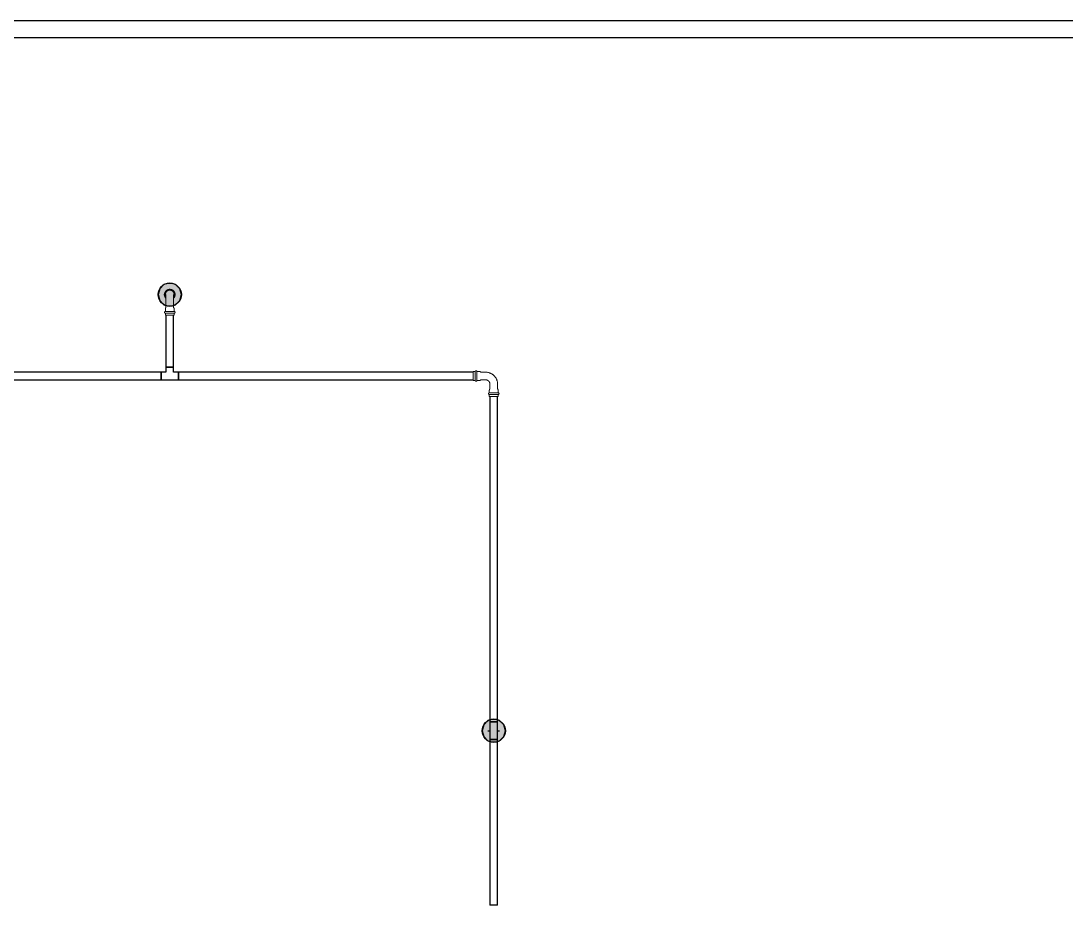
# Model space of a CAD drawing. Header units: inches. Extents: x -3327 to -1, y 8 to 1328.
# Drawn here: x -2279.2 to -2099.4, y 121.4 to 273.4 of the extents above; entities that cross this region are included whole.
import ezdxf

# ---------------------------------------------------------------- set-up
doc = ezdxf.new("R2010")
doc.units = ezdxf.units.IN
doc.header["$MEASUREMENT"] = 0
doc.layers.add('P-PIPE', color=3, linetype='Continuous', lineweight=9)
doc.layers.add('X - REF - FP', color=7, linetype='Continuous', true_color=0xb90000)

# ---------------------------------------------------------------- blocks, each defined once
blk = doc.blocks.new('Victaulic-VicPress316-Elbow 90-45deg Style P568_P571 - Standard-V2-SECOND LEVEL')
at = {"layer": 'P-PIPE'}
for p, q in [((-3203.7, 731.1), (-3203.7, 730.2)), ((-3202.39, 730.21), (-3202.39, 731.1)), ((-3203.81, 730.05), (-3203.81, 729.6)), ((-3203.05, 729.6), (-3203.81, 729.6)), ((-3203.81, 729.31), (-3203.81, 728.97)), ((-3203.05, 729.31), (-3203.81, 729.31)), ((-3203.81, 728.97), (-3203.05, 728.97)), ((-3202.28, 729.6), (-3203.05, 729.6)), ((-3202.28, 729.31), (-3203.05, 729.31)), ((-3203.05, 728.97), (-3202.28, 728.97)), ((-3202.28, 729.6), (-3202.28, 730.05)), ((-3202.28, 728.97), (-3202.28, 729.31))]:
    blk.add_line(p, q, dxfattribs=at)
at = {"layer": 'P-PIPE', "flags": 128}
for points in [[(-3203.05, 733.4), (-3203.08, 733.4), (-3203.12, 733.4), (-3203.16, 733.4), (-3203.19, 733.39), (-3203.23, 733.38), (-3203.26, 733.38), (-3203.3, 733.37), (-3203.33, 733.36), (-3203.37, 733.34), (-3203.4, 733.33), (-3203.43, 733.32), (-3203.47, 733.3), (-3203.5, 733.28), (-3203.53, 733.26), (-3203.56, 733.24), (-3203.59, 733.22), (-3203.62, 733.2), (-3203.65, 733.18), (-3203.67, 733.15), (-3203.7, 733.13), (-3203.73, 733.1), (-3203.75, 733.07), (-3203.77, 733.04), (-3203.79, 733.01), (-3203.81, 732.98), (-3203.83, 732.95), (-3203.85, 732.92), (-3203.87, 732.89), (-3203.88, 732.85), (-3203.9, 732.82), (-3203.91, 732.79), (-3203.92, 732.75), (-3203.93, 732.72), (-3203.94, 732.68), (-3203.94, 732.65), (-3203.95, 732.61), (-3203.95, 732.57), (-3203.96, 732.54), (-3203.96, 732.5), (-3203.96, 732.46), (-3203.96, 732.43), (-3203.95, 732.39), (-3203.95, 732.35), (-3203.94, 732.32), (-3203.93, 732.28), (-3203.93, 732.25), (-3203.91, 732.21), (-3203.9, 732.18), (-3203.89, 732.14), (-3203.88, 732.11), (-3203.86, 732.08), (-3203.84, 732.05), (-3203.82, 732.01), (-3203.8, 731.98), (-3203.78, 731.95), (-3203.76, 731.92), (-3203.74, 731.9), (-3203.71, 731.87)], [(-3203.05, 733.26), (-3203.08, 733.26), (-3203.11, 733.25), (-3203.14, 733.25), (-3203.17, 733.25), (-3203.2, 733.24), (-3203.23, 733.23), (-3203.26, 733.23), (-3203.29, 733.22), (-3203.32, 733.21), (-3203.34, 733.2), (-3203.37, 733.18), (-3203.4, 733.17), (-3203.43, 733.16), (-3203.45, 733.14), (-3203.48, 733.12), (-3203.5, 733.1), (-3203.53, 733.09), (-3203.55, 733.07), (-3203.57, 733.05), (-3203.6, 733.02), (-3203.62, 733), (-3203.64, 732.98), (-3203.66, 732.95), (-3203.67, 732.93), (-3203.69, 732.9), (-3203.71, 732.88), (-3203.72, 732.85), (-3203.74, 732.82), (-3203.75, 732.8), (-3203.76, 732.77), (-3203.77, 732.74), (-3203.78, 732.71), (-3203.79, 732.68), (-3203.8, 732.65), (-3203.8, 732.62), (-3203.81, 732.59), (-3203.81, 732.56), (-3203.81, 732.53), (-3203.81, 732.5), (-3203.81, 732.47), (-3203.81, 732.44), (-3203.81, 732.41), (-3203.8, 732.38), (-3203.8, 732.35), (-3203.79, 732.32), (-3203.78, 732.29), (-3203.78, 732.26), (-3203.77, 732.23), (-3203.76, 732.2), (-3203.74, 732.17), (-3203.73, 732.14), (-3203.72, 732.12), (-3203.7, 732.1)], [(-3203.7, 732.49), (-3203.7, 732.49), (-3203.7, 732.49), (-3203.7, 732.48), (-3203.7, 732.47), (-3203.7, 732.46), (-3203.7, 732.45), (-3203.7, 732.44), (-3203.7, 732.42), (-3203.7, 732.4), (-3203.7, 732.38), (-3203.7, 732.36), (-3203.7, 732.33), (-3203.7, 732.31), (-3203.7, 732.28), (-3203.7, 732.25), (-3203.7, 732.21), (-3203.7, 732.18), (-3203.7, 732.14), (-3203.7, 732.11), (-3203.7, 732.07), (-3203.7, 732.03), (-3203.7, 731.98), (-3203.7, 731.94), (-3203.7, 731.9), (-3203.7, 731.85), (-3203.7, 731.8), (-3203.7, 731.75), (-3203.7, 731.7), (-3203.7, 731.65), (-3203.7, 731.6), (-3203.7, 731.55), (-3203.7, 731.5), (-3203.7, 731.44), (-3203.7, 731.39), (-3203.7, 731.33), (-3203.7, 731.28), (-3203.7, 731.22), (-3203.7, 731.17), (-3203.7, 731.11), (-3203.7, 731.1)], [(-3202.39, 731.86), (-3202.37, 731.88), (-3202.34, 731.91), (-3202.32, 731.94), (-3202.3, 731.97), (-3202.28, 732), (-3202.26, 732.03), (-3202.24, 732.06), (-3202.23, 732.09), (-3202.21, 732.13), (-3202.2, 732.16), (-3202.18, 732.19), (-3202.17, 732.23), (-3202.16, 732.26), (-3202.15, 732.3), (-3202.15, 732.33), (-3202.14, 732.37), (-3202.14, 732.41), (-3202.14, 732.44), (-3202.13, 732.48), (-3202.13, 732.52), (-3202.14, 732.55), (-3202.14, 732.59), (-3202.14, 732.63), (-3202.15, 732.66), (-3202.16, 732.7), (-3202.17, 732.73), (-3202.18, 732.77), (-3202.19, 732.8), (-3202.2, 732.84), (-3202.22, 732.87), (-3202.23, 732.9), (-3202.25, 732.93), (-3202.27, 732.97), (-3202.29, 733), (-3202.31, 733.03), (-3202.33, 733.06), (-3202.35, 733.08), (-3202.38, 733.11), (-3202.4, 733.14), (-3202.43, 733.16), (-3202.46, 733.19), (-3202.49, 733.21), (-3202.51, 733.23), (-3202.55, 733.25), (-3202.58, 733.27), (-3202.61, 733.29), (-3202.64, 733.31), (-3202.67, 733.32), (-3202.71, 733.34), (-3202.74, 733.35), (-3202.78, 733.36), (-3202.81, 733.37), (-3202.85, 733.38), (-3202.88, 733.39), (-3202.92, 733.39), (-3202.95, 733.4), (-3202.99, 733.4), (-3203.03, 733.4), (-3203.05, 733.4)], [(-3202.39, 732.1), (-3202.37, 732.13), (-3202.36, 732.16), (-3202.34, 732.18), (-3202.33, 732.21), (-3202.32, 732.24), (-3202.31, 732.27), (-3202.3, 732.3), (-3202.3, 732.33), (-3202.29, 732.36), (-3202.29, 732.39), (-3202.28, 732.42), (-3202.28, 732.45), (-3202.28, 732.48), (-3202.28, 732.51), (-3202.28, 732.54), (-3202.28, 732.57), (-3202.29, 732.6), (-3202.29, 732.63), (-3202.3, 732.66), (-3202.31, 732.69), (-3202.32, 732.72), (-3202.33, 732.75), (-3202.34, 732.78), (-3202.35, 732.81), (-3202.36, 732.84), (-3202.38, 732.86), (-3202.39, 732.89), (-3202.41, 732.92), (-3202.43, 732.94), (-3202.44, 732.97), (-3202.46, 732.99), (-3202.48, 733.01), (-3202.51, 733.03), (-3202.53, 733.06), (-3202.55, 733.08), (-3202.58, 733.09), (-3202.6, 733.11), (-3202.62, 733.13), (-3202.65, 733.15), (-3202.68, 733.16), (-3202.7, 733.18), (-3202.73, 733.19), (-3202.76, 733.2), (-3202.79, 733.21), (-3202.82, 733.22), (-3202.85, 733.23), (-3202.88, 733.24), (-3202.91, 733.24), (-3202.94, 733.25), (-3202.97, 733.25), (-3203, 733.26), (-3203.03, 733.26), (-3203.05, 733.26)], [(-3202.39, 731.1), (-3202.39, 731.15), (-3202.39, 731.21), (-3202.39, 731.26), (-3202.39, 731.32), (-3202.39, 731.37), (-3202.39, 731.43), (-3202.39, 731.48), (-3202.39, 731.54), (-3202.39, 731.59), (-3202.39, 731.64), (-3202.39, 731.69), (-3202.39, 731.74), (-3202.39, 731.79), (-3202.39, 731.84), (-3202.39, 731.88), (-3202.39, 731.93), (-3202.39, 731.97), (-3202.39, 732.02), (-3202.39, 732.06), (-3202.39, 732.1), (-3202.39, 732.13), (-3202.39, 732.17), (-3202.39, 732.21), (-3202.39, 732.24), (-3202.39, 732.27), (-3202.39, 732.3), (-3202.39, 732.33), (-3202.39, 732.35), (-3202.39, 732.37), (-3202.39, 732.4), (-3202.39, 732.41), (-3202.39, 732.43), (-3202.39, 732.45), (-3202.39, 732.46), (-3202.39, 732.47), (-3202.39, 732.48), (-3202.39, 732.48), (-3202.39, 732.49), (-3202.39, 732.49), (-3202.39, 732.49)], [(-3203.81, 730.05), (-3203.81, 730.06), (-3203.81, 730.07), (-3203.81, 730.08), (-3203.81, 730.09), (-3203.81, 730.11), (-3203.8, 730.12), (-3203.8, 730.13), (-3203.8, 730.14), (-3203.8, 730.15), (-3203.79, 730.16), (-3203.79, 730.17), (-3203.78, 730.18), (-3203.78, 730.19), (-3203.77, 730.2), (-3203.76, 730.2), (-3203.76, 730.21), (-3203.75, 730.22), (-3203.74, 730.23), (-3203.74, 730.24), (-3203.73, 730.25), (-3203.72, 730.25), (-3203.71, 730.26), (-3203.71, 730.27), (-3203.7, 730.27)], [(-3202.39, 730.27), (-3202.38, 730.26), (-3202.37, 730.26), (-3202.36, 730.25), (-3202.36, 730.24), (-3202.35, 730.23), (-3202.34, 730.22), (-3202.33, 730.22), (-3202.33, 730.21), (-3202.32, 730.2), (-3202.32, 730.19), (-3202.31, 730.18), (-3202.31, 730.17), (-3202.3, 730.16), (-3202.3, 730.15), (-3202.29, 730.14), (-3202.29, 730.13), (-3202.29, 730.12), (-3202.29, 730.11), (-3202.28, 730.1), (-3202.28, 730.09), (-3202.28, 730.07), (-3202.28, 730.06), (-3202.28, 730.05), (-3202.28, 730.05)], [(-3203.81, 729.31), (-3203.82, 729.31), (-3203.82, 729.31), (-3203.83, 729.31), (-3203.84, 729.31), (-3203.84, 729.31), (-3203.85, 729.31), (-3203.85, 729.31), (-3203.86, 729.32), (-3203.86, 729.32), (-3203.87, 729.32), (-3203.87, 729.32), (-3203.88, 729.32), (-3203.88, 729.33), (-3203.89, 729.33), (-3203.89, 729.33), (-3203.9, 729.34), (-3203.9, 729.34), (-3203.91, 729.34), (-3203.91, 729.35), (-3203.92, 729.35), (-3203.92, 729.36), (-3203.92, 729.36), (-3203.93, 729.37), (-3203.93, 729.37), (-3203.93, 729.38), (-3203.94, 729.38), (-3203.94, 729.39), (-3203.94, 729.39), (-3203.95, 729.4), (-3203.95, 729.4), (-3203.95, 729.41), (-3203.95, 729.41), (-3203.95, 729.42), (-3203.95, 729.42), (-3203.96, 729.43), (-3203.96, 729.44), (-3203.96, 729.44), (-3203.96, 729.45), (-3203.96, 729.45), (-3203.96, 729.46), (-3203.96, 729.46), (-3203.96, 729.47), (-3203.96, 729.48), (-3203.96, 729.48), (-3203.95, 729.49), (-3203.95, 729.49), (-3203.95, 729.5), (-3203.95, 729.5), (-3203.95, 729.51), (-3203.94, 729.51), (-3203.94, 729.52), (-3203.94, 729.52), (-3203.94, 729.53), (-3203.93, 729.53), (-3203.93, 729.54), (-3203.93, 729.54), (-3203.92, 729.55), (-3203.92, 729.55), (-3203.92, 729.56), (-3203.91, 729.56), (-3203.91, 729.57), (-3203.9, 729.57), (-3203.9, 729.57), (-3203.89, 729.58), (-3203.89, 729.58), (-3203.88, 729.58), (-3203.88, 729.58), (-3203.87, 729.59), (-3203.87, 729.59), (-3203.86, 729.59), (-3203.86, 729.59), (-3203.85, 729.59), (-3203.84, 729.6), (-3203.84, 729.6), (-3203.83, 729.6), (-3203.83, 729.6), (-3203.82, 729.6), (-3203.82, 729.6), (-3203.81, 729.6)], [(-3203.05, 729.6), (-3203.08, 729.6), (-3203.11, 729.6), (-3203.14, 729.6), (-3203.17, 729.6), (-3203.2, 729.6), (-3203.23, 729.6), (-3203.26, 729.6), (-3203.29, 729.6), (-3203.32, 729.6), (-3203.34, 729.6), (-3203.37, 729.6), (-3203.4, 729.6), (-3203.43, 729.6), (-3203.45, 729.6), (-3203.48, 729.6), (-3203.5, 729.6), (-3203.53, 729.6), (-3203.55, 729.6), (-3203.57, 729.6), (-3203.6, 729.6), (-3203.62, 729.6), (-3203.64, 729.6), (-3203.66, 729.6), (-3203.67, 729.6), (-3203.69, 729.6), (-3203.71, 729.6), (-3203.72, 729.6), (-3203.74, 729.6), (-3203.75, 729.6), (-3203.76, 729.6), (-3203.77, 729.6), (-3203.78, 729.6), (-3203.79, 729.6), (-3203.8, 729.6), (-3203.8, 729.6), (-3203.81, 729.6), (-3203.81, 729.6), (-3203.81, 729.6), (-3203.81, 729.6), (-3203.81, 729.6)], [(-3203.81, 729.6), (-3203.81, 729.6), (-3203.81, 729.6), (-3203.81, 729.6), (-3203.8, 729.6), (-3203.8, 729.6), (-3203.79, 729.6), (-3203.78, 729.6), (-3203.77, 729.6)], [(-3203.77, 729.31), (-3203.78, 729.31), (-3203.79, 729.31), (-3203.8, 729.31), (-3203.8, 729.31), (-3203.81, 729.31), (-3203.81, 729.31), (-3203.81, 729.31), (-3203.81, 729.31), (-3203.81, 729.31)], [(-3203.81, 729.31), (-3203.81, 729.31), (-3203.81, 729.31), (-3203.81, 729.31), (-3203.8, 729.31), (-3203.8, 729.31), (-3203.79, 729.31), (-3203.78, 729.31), (-3203.77, 729.31), (-3203.76, 729.31), (-3203.75, 729.31), (-3203.74, 729.31), (-3203.73, 729.31), (-3203.71, 729.31), (-3203.7, 729.31), (-3203.68, 729.31), (-3203.66, 729.31), (-3203.64, 729.31), (-3203.62, 729.31), (-3203.6, 729.31), (-3203.58, 729.31), (-3203.56, 729.31), (-3203.53, 729.31), (-3203.51, 729.31), (-3203.49, 729.31), (-3203.46, 729.31), (-3203.43, 729.31), (-3203.41, 729.31), (-3203.38, 729.31), (-3203.35, 729.31), (-3203.32, 729.31), (-3203.29, 729.31), (-3203.27, 729.31), (-3203.24, 729.31), (-3203.21, 729.31), (-3203.18, 729.31), (-3203.15, 729.31), (-3203.12, 729.31), (-3203.08, 729.31), (-3203.05, 729.31), (-3203.05, 729.31)], [(-3202.28, 729.6), (-3202.28, 729.6), (-3202.28, 729.6), (-3202.29, 729.6), (-3202.29, 729.6), (-3202.29, 729.6), (-3202.3, 729.6), (-3202.31, 729.6), (-3202.32, 729.6), (-3202.33, 729.6), (-3202.34, 729.6), (-3202.35, 729.6), (-3202.37, 729.6), (-3202.38, 729.6), (-3202.4, 729.6), (-3202.41, 729.6), (-3202.43, 729.6), (-3202.45, 729.6), (-3202.47, 729.6), (-3202.49, 729.6), (-3202.51, 729.6), (-3202.53, 729.6), (-3202.56, 729.6), (-3202.58, 729.6), (-3202.61, 729.6), (-3202.63, 729.6), (-3202.66, 729.6), (-3202.68, 729.6), (-3202.71, 729.6), (-3202.74, 729.6), (-3202.77, 729.6), (-3202.8, 729.6), (-3202.83, 729.6), (-3202.86, 729.6), (-3202.89, 729.6), (-3202.92, 729.6), (-3202.95, 729.6), (-3202.98, 729.6), (-3203.01, 729.6), (-3203.04, 729.6), (-3203.05, 729.6)], [(-3203.05, 729.31), (-3203.02, 729.31), (-3202.98, 729.31), (-3202.95, 729.31), (-3202.92, 729.31), (-3202.89, 729.31), (-3202.86, 729.31), (-3202.83, 729.31), (-3202.8, 729.31), (-3202.78, 729.31), (-3202.75, 729.31), (-3202.72, 729.31), (-3202.69, 729.31), (-3202.67, 729.31), (-3202.64, 729.31), (-3202.61, 729.31), (-3202.59, 729.31), (-3202.56, 729.31), (-3202.54, 729.31), (-3202.52, 729.31), (-3202.5, 729.31), (-3202.48, 729.31), (-3202.46, 729.31), (-3202.44, 729.31), (-3202.42, 729.31), (-3202.4, 729.31), (-3202.39, 729.31), (-3202.37, 729.31), (-3202.36, 729.31), (-3202.34, 729.31), (-3202.33, 729.31), (-3202.32, 729.31), (-3202.31, 729.31), (-3202.3, 729.31), (-3202.3, 729.31), (-3202.29, 729.31), (-3202.29, 729.31), (-3202.28, 729.31), (-3202.28, 729.31), (-3202.28, 729.31), (-3202.28, 729.31)], [(-3202.32, 729.6), (-3202.31, 729.6), (-3202.3, 729.6), (-3202.3, 729.6), (-3202.29, 729.6), (-3202.29, 729.6), (-3202.28, 729.6), (-3202.28, 729.6), (-3202.28, 729.6), (-3202.28, 729.6)], [(-3202.28, 729.31), (-3202.28, 729.31), (-3202.28, 729.31), (-3202.29, 729.31), (-3202.29, 729.31), (-3202.29, 729.31), (-3202.3, 729.31), (-3202.31, 729.31), (-3202.32, 729.31)], [(-3202.28, 729.6), (-3202.27, 729.6), (-3202.27, 729.6), (-3202.26, 729.6), (-3202.26, 729.6), (-3202.25, 729.6), (-3202.24, 729.6), (-3202.24, 729.59), (-3202.23, 729.59), (-3202.23, 729.59), (-3202.22, 729.59), (-3202.22, 729.59), (-3202.21, 729.58), (-3202.21, 729.58), (-3202.2, 729.58), (-3202.2, 729.57), (-3202.19, 729.57), (-3202.19, 729.57), (-3202.18, 729.56), (-3202.18, 729.56), (-3202.18, 729.56), (-3202.17, 729.55), (-3202.17, 729.55), (-3202.16, 729.54), (-3202.16, 729.54), (-3202.16, 729.53), (-3202.15, 729.53), (-3202.15, 729.52), (-3202.15, 729.52), (-3202.15, 729.51), (-3202.14, 729.51), (-3202.14, 729.5), (-3202.14, 729.5), (-3202.14, 729.49), (-3202.14, 729.48), (-3202.14, 729.48), (-3202.14, 729.47), (-3202.13, 729.47), (-3202.13, 729.46), (-3202.13, 729.46), (-3202.13, 729.45), (-3202.13, 729.44), (-3202.13, 729.44), (-3202.14, 729.43), (-3202.14, 729.43), (-3202.14, 729.42), (-3202.14, 729.42), (-3202.14, 729.41), (-3202.14, 729.4), (-3202.14, 729.4), (-3202.15, 729.39), (-3202.15, 729.39), (-3202.15, 729.38), (-3202.16, 729.38), (-3202.16, 729.37), (-3202.16, 729.37), (-3202.17, 729.36), (-3202.17, 729.36), (-3202.17, 729.35), (-3202.18, 729.35), (-3202.18, 729.35), (-3202.19, 729.34), (-3202.19, 729.34), (-3202.19, 729.34), (-3202.2, 729.33), (-3202.2, 729.33), (-3202.21, 729.33), (-3202.21, 729.32), (-3202.22, 729.32), (-3202.23, 729.32), (-3202.23, 729.32), (-3202.24, 729.32), (-3202.24, 729.31), (-3202.25, 729.31), (-3202.25, 729.31), (-3202.26, 729.31), (-3202.26, 729.31), (-3202.27, 729.31), (-3202.28, 729.31), (-3202.28, 729.31)]]:
    blk.add_lwpolyline(points, dxfattribs=at)
blk = doc.blocks.new('Victaulic-VicPress316-Elbow 90-45deg Style P568_P571 - Standard-V1-SECOND LEVEL')
at = {"layer": 'P-PIPE'}
for p, q in [((-0.77, 3.52), (-0.77, 3.18)), ((0.77, 3.52), (-0.77, 3.52)), ((-0.77, 3.18), (0.77, 3.18)), ((-0.77, 2.89), (-0.77, 2.44)), ((-0.77, 2.89), (0.77, 2.89)), ((-0.66, 2.28), (-0.66, 1.39)), ((0.66, 1.39), (0.66, 2.28)), ((0.77, 3.18), (0.77, 3.52)), ((0.77, 2.44), (0.77, 2.89)), ((-3.18, 0.77), (-3.52, 0.77)), ((-3.52, 0.77), (-3.52, -0.77)), ((-3.18, -0.77), (-3.18, 0.77)), ((-2.44, 0.77), (-2.89, 0.77)), ((-2.89, -0.77), (-2.89, 0.77)), ((-1.39, 0.66), (-2.28, 0.66)), ((-3.52, -0.77), (-3.18, -0.77)), ((-2.89, -0.77), (-2.44, -0.77)), ((-2.28, -0.66), (-1.39, -0.66))]:
    blk.add_line(p, q, dxfattribs=at)
at = {"layer": 'P-PIPE', "flags": 128}
for points in [[(-0.77, 2.89), (-0.77, 2.89), (-0.78, 2.89), (-0.78, 2.89), (-0.79, 2.89), (-0.8, 2.89), (-0.8, 2.89), (-0.81, 2.9), (-0.81, 2.9), (-0.82, 2.9), (-0.82, 2.9), (-0.83, 2.9), (-0.83, 2.91), (-0.84, 2.91), (-0.84, 2.91), (-0.85, 2.92), (-0.85, 2.92), (-0.86, 2.92), (-0.86, 2.93), (-0.87, 2.93), (-0.87, 2.93), (-0.87, 2.94), (-0.88, 2.94), (-0.88, 2.95), (-0.89, 2.95), (-0.89, 2.96), (-0.89, 2.96), (-0.89, 2.97), (-0.9, 2.97), (-0.9, 2.98), (-0.9, 2.98), (-0.9, 2.99), (-0.91, 2.99), (-0.91, 3), (-0.91, 3.01), (-0.91, 3.01), (-0.91, 3.02), (-0.91, 3.02), (-0.91, 3.03), (-0.91, 3.03), (-0.91, 3.04), (-0.91, 3.05), (-0.91, 3.05), (-0.91, 3.06), (-0.91, 3.06), (-0.91, 3.07), (-0.91, 3.07), (-0.91, 3.08), (-0.9, 3.09), (-0.9, 3.09), (-0.9, 3.1), (-0.9, 3.1), (-0.89, 3.11), (-0.89, 3.11), (-0.89, 3.12), (-0.88, 3.12), (-0.88, 3.13), (-0.88, 3.13), (-0.87, 3.14), (-0.87, 3.14), (-0.86, 3.14), (-0.86, 3.15), (-0.86, 3.15), (-0.85, 3.15), (-0.85, 3.16), (-0.84, 3.16), (-0.84, 3.16), (-0.83, 3.17), (-0.83, 3.17), (-0.82, 3.17), (-0.82, 3.17), (-0.81, 3.17), (-0.8, 3.18), (-0.8, 3.18), (-0.79, 3.18), (-0.79, 3.18), (-0.78, 3.18), (-0.78, 3.18), (-0.77, 3.18), (-0.77, 3.18)], [(0.77, 3.18), (0.77, 3.18), (0.76, 3.18), (0.76, 3.18), (0.76, 3.18), (0.75, 3.18), (0.74, 3.18), (0.74, 3.18), (0.73, 3.18), (0.72, 3.18), (0.71, 3.18), (0.69, 3.18), (0.68, 3.18), (0.67, 3.18), (0.65, 3.18), (0.63, 3.18), (0.61, 3.18), (0.6, 3.18), (0.58, 3.18), (0.56, 3.18), (0.53, 3.18), (0.51, 3.18), (0.49, 3.18), (0.46, 3.18), (0.44, 3.18), (0.41, 3.18), (0.39, 3.18), (0.36, 3.18), (0.33, 3.18), (0.31, 3.18), (0.28, 3.18), (0.25, 3.18), (0.22, 3.18), (0.19, 3.18), (0.16, 3.18), (0.13, 3.18), (0.1, 3.18), (0.07, 3.18), (0.04, 3.18), (0.01, 3.18), (-0.02, 3.18), (-0.05, 3.18), (-0.08, 3.18), (-0.11, 3.18), (-0.14, 3.18), (-0.17, 3.18), (-0.2, 3.18), (-0.23, 3.18), (-0.26, 3.18), (-0.29, 3.18), (-0.32, 3.18), (-0.35, 3.18), (-0.37, 3.18), (-0.4, 3.18), (-0.43, 3.18), (-0.45, 3.18), (-0.48, 3.18), (-0.5, 3.18), (-0.52, 3.18), (-0.54, 3.18), (-0.57, 3.18), (-0.59, 3.18), (-0.6, 3.18), (-0.62, 3.18), (-0.64, 3.18), (-0.66, 3.18), (-0.67, 3.18), (-0.69, 3.18), (-0.7, 3.18), (-0.71, 3.18), (-0.72, 3.18), (-0.73, 3.18), (-0.74, 3.18), (-0.75, 3.18), (-0.75, 3.18), (-0.76, 3.18), (-0.76, 3.18), (-0.77, 3.18), (-0.77, 3.18), (-0.77, 3.18)], [(-0.77, 3.18), (-0.77, 3.18), (-0.76, 3.18), (-0.76, 3.18), (-0.76, 3.18), (-0.75, 3.18), (-0.74, 3.18), (-0.74, 3.18), (-0.73, 3.18)], [(-0.77, 2.89), (-0.77, 2.89), (-0.76, 2.89), (-0.76, 2.89), (-0.76, 2.89), (-0.75, 2.89), (-0.74, 2.89), (-0.74, 2.89), (-0.73, 2.89), (-0.72, 2.89), (-0.71, 2.89), (-0.69, 2.89), (-0.68, 2.89), (-0.67, 2.89), (-0.65, 2.89), (-0.63, 2.89), (-0.61, 2.89), (-0.6, 2.89), (-0.58, 2.89), (-0.56, 2.89), (-0.53, 2.89), (-0.51, 2.89), (-0.49, 2.89), (-0.46, 2.89), (-0.44, 2.89), (-0.41, 2.89), (-0.39, 2.89), (-0.36, 2.89), (-0.33, 2.89), (-0.31, 2.89), (-0.28, 2.89), (-0.25, 2.89), (-0.22, 2.89), (-0.19, 2.89), (-0.16, 2.89), (-0.13, 2.89), (-0.1, 2.89), (-0.07, 2.89), (-0.04, 2.89), (-0.01, 2.89), (0.02, 2.89), (0.05, 2.89), (0.08, 2.89), (0.11, 2.89), (0.14, 2.89), (0.17, 2.89), (0.2, 2.89), (0.23, 2.89), (0.26, 2.89), (0.29, 2.89), (0.32, 2.89), (0.35, 2.89), (0.37, 2.89), (0.4, 2.89), (0.43, 2.89), (0.45, 2.89), (0.48, 2.89), (0.5, 2.89), (0.52, 2.89), (0.54, 2.89), (0.57, 2.89), (0.59, 2.89), (0.6, 2.89), (0.62, 2.89), (0.64, 2.89), (0.66, 2.89), (0.67, 2.89), (0.69, 2.89), (0.7, 2.89), (0.71, 2.89), (0.72, 2.89), (0.73, 2.89), (0.74, 2.89), (0.75, 2.89), (0.75, 2.89), (0.76, 2.89), (0.76, 2.89), (0.77, 2.89), (0.77, 2.89), (0.77, 2.89)], [(-0.72, 2.89), (-0.73, 2.89), (-0.74, 2.89), (-0.75, 2.89), (-0.75, 2.89), (-0.76, 2.89), (-0.76, 2.89), (-0.77, 2.89), (-0.77, 2.89), (-0.77, 2.89)], [(-0.66, 2.22), (-0.67, 2.23), (-0.67, 2.23), (-0.68, 2.24), (-0.69, 2.25), (-0.7, 2.26), (-0.7, 2.27), (-0.71, 2.27), (-0.72, 2.28), (-0.72, 2.29), (-0.73, 2.3), (-0.73, 2.31), (-0.74, 2.32), (-0.74, 2.33), (-0.75, 2.34), (-0.75, 2.35), (-0.76, 2.36), (-0.76, 2.37), (-0.76, 2.38), (-0.76, 2.39), (-0.76, 2.4), (-0.77, 2.42), (-0.77, 2.43), (-0.77, 2.44), (-0.77, 2.44)], [(0.77, 2.44), (0.77, 2.43), (0.77, 2.42), (0.76, 2.41), (0.76, 2.4), (0.76, 2.38), (0.76, 2.37), (0.76, 2.36), (0.75, 2.35), (0.75, 2.34), (0.74, 2.33), (0.74, 2.32), (0.74, 2.31), (0.73, 2.3), (0.72, 2.29), (0.72, 2.29), (0.71, 2.28), (0.71, 2.27), (0.7, 2.26), (0.69, 2.25), (0.68, 2.24), (0.68, 2.24), (0.67, 2.23), (0.66, 2.22), (0.66, 2.22)], [(0.72, 3.18), (0.73, 3.18), (0.74, 3.18), (0.75, 3.18), (0.75, 3.18), (0.76, 3.18), (0.76, 3.18), (0.77, 3.18), (0.77, 3.18), (0.77, 3.18)], [(0.77, 2.89), (0.77, 2.89), (0.76, 2.89), (0.76, 2.89), (0.76, 2.89), (0.75, 2.89), (0.74, 2.89), (0.74, 2.89), (0.73, 2.89)], [(0.77, 3.18), (0.77, 3.18), (0.78, 3.18), (0.78, 3.18), (0.79, 3.18), (0.8, 3.18), (0.8, 3.18), (0.81, 3.18), (0.81, 3.17), (0.82, 3.17), (0.82, 3.17), (0.83, 3.17), (0.83, 3.17), (0.84, 3.16), (0.84, 3.16), (0.85, 3.16), (0.85, 3.15), (0.86, 3.15), (0.86, 3.15), (0.87, 3.14), (0.87, 3.14), (0.87, 3.13), (0.88, 3.13), (0.88, 3.12), (0.89, 3.12), (0.89, 3.11), (0.89, 3.11), (0.89, 3.1), (0.9, 3.1), (0.9, 3.09), (0.9, 3.09), (0.9, 3.08), (0.91, 3.08), (0.91, 3.07), (0.91, 3.07), (0.91, 3.06), (0.91, 3.05), (0.91, 3.05), (0.91, 3.04), (0.91, 3.04), (0.91, 3.03), (0.91, 3.03), (0.91, 3.02), (0.91, 3.01), (0.91, 3.01), (0.91, 3), (0.91, 3), (0.91, 2.99), (0.9, 2.99), (0.9, 2.98), (0.9, 2.98), (0.9, 2.97), (0.89, 2.97), (0.89, 2.96), (0.89, 2.96), (0.88, 2.95), (0.88, 2.95), (0.88, 2.94), (0.87, 2.94), (0.87, 2.93), (0.86, 2.93), (0.86, 2.92), (0.86, 2.92), (0.85, 2.92), (0.85, 2.91), (0.84, 2.91), (0.84, 2.91), (0.83, 2.91), (0.83, 2.9), (0.82, 2.9), (0.82, 2.9), (0.81, 2.9), (0.8, 2.9), (0.8, 2.89), (0.79, 2.89), (0.79, 2.89), (0.78, 2.89), (0.78, 2.89), (0.77, 2.89), (0.77, 2.89)], [(-3.18, 0.77), (-3.18, 0.77), (-3.18, 0.78), (-3.18, 0.78), (-3.18, 0.79), (-3.18, 0.8), (-3.18, 0.8), (-3.18, 0.81), (-3.17, 0.81), (-3.17, 0.82), (-3.17, 0.82), (-3.17, 0.83), (-3.17, 0.83), (-3.16, 0.84), (-3.16, 0.84), (-3.16, 0.85), (-3.15, 0.85), (-3.15, 0.86), (-3.15, 0.86), (-3.14, 0.87), (-3.14, 0.87), (-3.13, 0.87), (-3.13, 0.88), (-3.12, 0.88), (-3.12, 0.89), (-3.11, 0.89), (-3.11, 0.89), (-3.1, 0.89), (-3.1, 0.9), (-3.09, 0.9), (-3.09, 0.9), (-3.08, 0.9), (-3.08, 0.91), (-3.07, 0.91), (-3.07, 0.91), (-3.06, 0.91), (-3.05, 0.91), (-3.05, 0.91), (-3.04, 0.91), (-3.04, 0.91), (-3.03, 0.91), (-3.03, 0.91), (-3.02, 0.91), (-3.01, 0.91), (-3.01, 0.91), (-3, 0.91), (-3, 0.91), (-2.99, 0.91), (-2.99, 0.9), (-2.98, 0.9), (-2.98, 0.9), (-2.97, 0.9), (-2.97, 0.89), (-2.96, 0.89), (-2.96, 0.89), (-2.95, 0.88), (-2.95, 0.88), (-2.94, 0.88), (-2.94, 0.87), (-2.93, 0.87), (-2.93, 0.86), (-2.92, 0.86), (-2.92, 0.86), (-2.92, 0.85), (-2.91, 0.85), (-2.91, 0.84), (-2.91, 0.84), (-2.91, 0.83), (-2.9, 0.83), (-2.9, 0.82), (-2.9, 0.82), (-2.9, 0.81), (-2.9, 0.8), (-2.89, 0.8), (-2.89, 0.79), (-2.89, 0.79), (-2.89, 0.78), (-2.89, 0.78), (-2.89, 0.77), (-2.89, 0.77)], [(-3.18, 0.77), (-3.18, 0.77), (-3.18, 0.76), (-3.18, 0.76), (-3.18, 0.76), (-3.18, 0.75), (-3.18, 0.74), (-3.18, 0.74), (-3.18, 0.73), (-3.18, 0.72), (-3.18, 0.71), (-3.18, 0.69), (-3.18, 0.68), (-3.18, 0.67), (-3.18, 0.65), (-3.18, 0.63), (-3.18, 0.61), (-3.18, 0.6), (-3.18, 0.58), (-3.18, 0.56), (-3.18, 0.53), (-3.18, 0.51), (-3.18, 0.49), (-3.18, 0.46), (-3.18, 0.44), (-3.18, 0.41), (-3.18, 0.39), (-3.18, 0.36), (-3.18, 0.33), (-3.18, 0.31), (-3.18, 0.28), (-3.18, 0.25), (-3.18, 0.22), (-3.18, 0.19), (-3.18, 0.16), (-3.18, 0.13), (-3.18, 0.1), (-3.18, 0.07), (-3.18, 0.04), (-3.18, 0.01), (-3.18, -0.02), (-3.18, -0.05), (-3.18, -0.08), (-3.18, -0.11), (-3.18, -0.14), (-3.18, -0.17), (-3.18, -0.2), (-3.18, -0.23), (-3.18, -0.26), (-3.18, -0.29), (-3.18, -0.32), (-3.18, -0.35), (-3.18, -0.37), (-3.18, -0.4), (-3.18, -0.43), (-3.18, -0.45), (-3.18, -0.48), (-3.18, -0.5), (-3.18, -0.52), (-3.18, -0.54), (-3.18, -0.57), (-3.18, -0.59), (-3.18, -0.6), (-3.18, -0.62), (-3.18, -0.64), (-3.18, -0.66), (-3.18, -0.67), (-3.18, -0.69), (-3.18, -0.7), (-3.18, -0.71), (-3.18, -0.72), (-3.18, -0.73), (-3.18, -0.74), (-3.18, -0.75), (-3.18, -0.75), (-3.18, -0.76), (-3.18, -0.76), (-3.18, -0.77), (-3.18, -0.77), (-3.18, -0.77)], [(-3.18, 0.72), (-3.18, 0.73), (-3.18, 0.74), (-3.18, 0.75), (-3.18, 0.75), (-3.18, 0.76), (-3.18, 0.76), (-3.18, 0.77), (-3.18, 0.77), (-3.18, 0.77)], [(-2.89, -0.77), (-2.89, -0.77), (-2.89, -0.76), (-2.89, -0.76), (-2.89, -0.76), (-2.89, -0.75), (-2.89, -0.74), (-2.89, -0.74), (-2.89, -0.73), (-2.89, -0.72), (-2.89, -0.71), (-2.89, -0.69), (-2.89, -0.68), (-2.89, -0.67), (-2.89, -0.65), (-2.89, -0.63), (-2.89, -0.61), (-2.89, -0.6), (-2.89, -0.58), (-2.89, -0.56), (-2.89, -0.53), (-2.89, -0.51), (-2.89, -0.49), (-2.89, -0.46), (-2.89, -0.44), (-2.89, -0.41), (-2.89, -0.39), (-2.89, -0.36), (-2.89, -0.33), (-2.89, -0.31), (-2.89, -0.28), (-2.89, -0.25), (-2.89, -0.22), (-2.89, -0.19), (-2.89, -0.16), (-2.89, -0.13), (-2.89, -0.1), (-2.89, -0.07), (-2.89, -0.04), (-2.89, -0.01), (-2.89, 0.02), (-2.89, 0.05), (-2.89, 0.08), (-2.89, 0.11), (-2.89, 0.14), (-2.89, 0.17), (-2.89, 0.2), (-2.89, 0.23), (-2.89, 0.26), (-2.89, 0.29), (-2.89, 0.32), (-2.89, 0.35), (-2.89, 0.37), (-2.89, 0.4), (-2.89, 0.43), (-2.89, 0.45), (-2.89, 0.48), (-2.89, 0.5), (-2.89, 0.52), (-2.89, 0.54), (-2.89, 0.57), (-2.89, 0.59), (-2.89, 0.6), (-2.89, 0.62), (-2.89, 0.64), (-2.89, 0.66), (-2.89, 0.67), (-2.89, 0.69), (-2.89, 0.7), (-2.89, 0.71), (-2.89, 0.72), (-2.89, 0.73), (-2.89, 0.74), (-2.89, 0.75), (-2.89, 0.75), (-2.89, 0.76), (-2.89, 0.76), (-2.89, 0.77), (-2.89, 0.77), (-2.89, 0.77)], [(-2.89, 0.77), (-2.89, 0.77), (-2.89, 0.76), (-2.89, 0.76), (-2.89, 0.76), (-2.89, 0.75), (-2.89, 0.74), (-2.89, 0.74), (-2.89, 0.73)], [(-2.44, 0.77), (-2.43, 0.77), (-2.42, 0.77), (-2.41, 0.76), (-2.4, 0.76), (-2.38, 0.76), (-2.37, 0.76), (-2.36, 0.76), (-2.35, 0.75), (-2.34, 0.75), (-2.33, 0.74), (-2.32, 0.74), (-2.31, 0.74), (-2.3, 0.73), (-2.29, 0.72), (-2.29, 0.72), (-2.28, 0.71), (-2.27, 0.71), (-2.26, 0.7), (-2.25, 0.69), (-2.24, 0.68), (-2.24, 0.68), (-2.23, 0.67), (-2.22, 0.66), (-2.22, 0.66)], [(-0.66, 1.39), (-0.66, 1.36), (-0.66, 1.33), (-0.66, 1.3), (-0.67, 1.28), (-0.67, 1.25), (-0.68, 1.22), (-0.69, 1.19), (-0.69, 1.16), (-0.7, 1.13), (-0.72, 1.11), (-0.73, 1.08), (-0.74, 1.05), (-0.75, 1.03), (-0.77, 1), (-0.79, 0.98), (-0.8, 0.95), (-0.82, 0.93), (-0.84, 0.91), (-0.86, 0.89), (-0.88, 0.87), (-0.9, 0.85), (-0.92, 0.83), (-0.95, 0.81), (-0.97, 0.79), (-1, 0.77), (-1.02, 0.76), (-1.05, 0.74), (-1.07, 0.73), (-1.1, 0.72), (-1.13, 0.71), (-1.15, 0.7), (-1.18, 0.69), (-1.21, 0.68), (-1.24, 0.67), (-1.27, 0.67), (-1.3, 0.66), (-1.33, 0.66), (-1.36, 0.66), (-1.39, 0.66), (-1.39, 0.66)], [(-1.39, -0.66), (-1.31, -0.66), (-1.23, -0.65), (-1.15, -0.64), (-1.07, -0.63), (-0.99, -0.62), (-0.91, -0.6), (-0.83, -0.58), (-0.75, -0.55), (-0.67, -0.53), (-0.59, -0.5), (-0.52, -0.46), (-0.45, -0.43), (-0.37, -0.39), (-0.3, -0.34), (-0.24, -0.3), (-0.17, -0.25), (-0.1, -0.2), (-0.04, -0.15), (0.02, -0.09), (0.08, -0.04), (0.13, 0.02), (0.19, 0.09), (0.24, 0.15), (0.29, 0.22), (0.33, 0.29), (0.38, 0.35), (0.42, 0.43), (0.45, 0.5), (0.49, 0.57), (0.52, 0.65), (0.55, 0.73), (0.57, 0.81), (0.59, 0.88), (0.61, 0.96), (0.63, 1.04), (0.64, 1.13), (0.65, 1.21), (0.65, 1.29), (0.66, 1.37), (0.66, 1.39)], [(-3.18, -0.77), (-3.18, -0.77), (-3.18, -0.76), (-3.18, -0.76), (-3.18, -0.76), (-3.18, -0.75), (-3.18, -0.74), (-3.18, -0.74), (-3.18, -0.73)], [(-2.89, -0.77), (-2.89, -0.77), (-2.89, -0.78), (-2.89, -0.78), (-2.89, -0.79), (-2.89, -0.8), (-2.89, -0.8), (-2.9, -0.81), (-2.9, -0.81), (-2.9, -0.82), (-2.9, -0.82), (-2.9, -0.83), (-2.91, -0.83), (-2.91, -0.84), (-2.91, -0.84), (-2.92, -0.85), (-2.92, -0.85), (-2.92, -0.86), (-2.93, -0.86), (-2.93, -0.87), (-2.93, -0.87), (-2.94, -0.87), (-2.94, -0.88), (-2.95, -0.88), (-2.95, -0.89), (-2.96, -0.89), (-2.96, -0.89), (-2.97, -0.89), (-2.97, -0.9), (-2.98, -0.9), (-2.98, -0.9), (-2.99, -0.9), (-2.99, -0.91), (-3, -0.91), (-3.01, -0.91), (-3.01, -0.91), (-3.02, -0.91), (-3.02, -0.91), (-3.03, -0.91), (-3.03, -0.91), (-3.04, -0.91), (-3.05, -0.91), (-3.05, -0.91), (-3.06, -0.91), (-3.06, -0.91), (-3.07, -0.91), (-3.07, -0.91), (-3.08, -0.91), (-3.09, -0.9), (-3.09, -0.9), (-3.1, -0.9), (-3.1, -0.9), (-3.11, -0.89), (-3.11, -0.89), (-3.12, -0.89), (-3.12, -0.88), (-3.13, -0.88), (-3.13, -0.88), (-3.14, -0.87), (-3.14, -0.87), (-3.14, -0.86), (-3.15, -0.86), (-3.15, -0.86), (-3.15, -0.85), (-3.16, -0.85), (-3.16, -0.84), (-3.16, -0.84), (-3.17, -0.83), (-3.17, -0.83), (-3.17, -0.82), (-3.17, -0.82), (-3.17, -0.81), (-3.18, -0.8), (-3.18, -0.8), (-3.18, -0.79), (-3.18, -0.79), (-3.18, -0.78), (-3.18, -0.78), (-3.18, -0.77), (-3.18, -0.77)], [(-2.89, -0.72), (-2.89, -0.73), (-2.89, -0.74), (-2.89, -0.75), (-2.89, -0.75), (-2.89, -0.76), (-2.89, -0.76), (-2.89, -0.77), (-2.89, -0.77), (-2.89, -0.77)], [(-2.22, -0.66), (-2.23, -0.67), (-2.23, -0.67), (-2.24, -0.68), (-2.25, -0.69), (-2.26, -0.7), (-2.27, -0.7), (-2.27, -0.71), (-2.28, -0.72), (-2.29, -0.72), (-2.3, -0.73), (-2.31, -0.73), (-2.32, -0.74), (-2.33, -0.74), (-2.34, -0.75), (-2.35, -0.75), (-2.36, -0.76), (-2.37, -0.76), (-2.38, -0.76), (-2.39, -0.76), (-2.4, -0.76), (-2.42, -0.77), (-2.43, -0.77), (-2.44, -0.77), (-2.44, -0.77)]]:
    blk.add_lwpolyline(points, dxfattribs=at)

msp = doc.modelspace()

# ---------------------------------------------------------------- hatches: boundary and pattern name
at = {"layer": 'X - REF - FP'}
h = msp.add_hatch(color=256, dxfattribs=at)
edge = h.paths.add_edge_path(flags=0)
edge.add_arc((-2253.63, 226.36), 2, 0, 360)
for points in [[(-2253.63, 224.36), (-2252.63, 224.63), (-2251.89, 225.36), (-2251.63, 226.36), (-2251.89, 227.36), (-2252.63, 228.1), (-2253.63, 228.36), (-2254.63, 228.1), (-2255.36, 227.36), (-2255.63, 226.36), (-2255.36, 225.36), (-2254.63, 224.63)], [(-2197.88, 149.36), (-2196.88, 149.63), (-2196.14, 150.36), (-2195.88, 151.36), (-2196.14, 152.36), (-2196.88, 153.1), (-2197.88, 153.36), (-2198.88, 153.1), (-2199.61, 152.36), (-2199.88, 151.36), (-2199.61, 150.36), (-2198.88, 149.63)]]:
    msp.add_hatch(color=256, dxfattribs=at).paths.add_polyline_path(points, flags=0)
h = msp.add_hatch(color=256, dxfattribs=at)
edge = h.paths.add_edge_path(flags=0)
edge.add_arc((-2197.88, 151.36), 2, 0, 360)

# ---------------------------------------------------------------- linework, layer by layer
for p, q in [((-1971.62, 273.44), (-2286.63, 273.44)), ((-2286.63, 270.56), (-1971.62, 270.56)), ((-2255.36, 227.36), (-2255.63, 226.36)), ((-2254.63, 228.1), (-2255.36, 227.36)), ((-2253.63, 228.36), (-2254.63, 228.1)), ((-2252.63, 228.1), (-2253.63, 228.36)), ((-2253.63, 227.1), (-2253.63, 227.36)), ((-2251.89, 227.36), (-2252.63, 228.1)), ((-2251.63, 226.36), (-2251.89, 227.36)), ((-2255.63, 226.36), (-2255.36, 225.36)), ((-2255.36, 225.36), (-2254.63, 224.63)), ((-2254.63, 226.36), (-2254.36, 226.36)), ((-2252.89, 226.36), (-2252.63, 226.36)), ((-2252.63, 224.63), (-2251.89, 225.36)), ((-2251.89, 225.36), (-2251.63, 226.36)), ((-2254.63, 224.63), (-2253.63, 224.36)), ((-2253.63, 224.36), (-2252.63, 224.63)), ((-2254.28, 222.84), (-2254.28, 213.86)), ((-2252.97, 213.86), (-2252.97, 222.84)), ((-2255.12, 213.02), (-2286.97, 213.02)), ((-2255.12, 213.02), (-2255.12, 211.71)), ((-2254.28, 213.02), (-2255.12, 213.02)), ((-2255.12, 213), (-2255.12, 213.02)), ((-2255.12, 212.93), (-2255.12, 213)), ((-2255.12, 212.83), (-2255.12, 212.93)), ((-2255.12, 212.69), (-2255.12, 212.83)), ((-2255.12, 212.54), (-2255.12, 212.69)), ((-2255.12, 212.19), (-2255.12, 212.54)), ((-2252.97, 213.86), (-2254.28, 213.86)), ((-2254.28, 213.86), (-2254.28, 213.02)), ((-2254.28, 213.86), (-2254.26, 213.86)), ((-2254.26, 213.86), (-2254.19, 213.86)), ((-2254.19, 213.86), (-2254.09, 213.86)), ((-2254.09, 213.86), (-2253.95, 213.86)), ((-2253.95, 213.86), (-2253.8, 213.86)), ((-2253.8, 213.86), (-2253.45, 213.86)), ((-2253.45, 213.86), (-2253.3, 213.86)), ((-2253.3, 213.86), (-2253.16, 213.86)), ((-2253.16, 213.86), (-2253.06, 213.86)), ((-2253.06, 213.86), (-2252.99, 213.86)), ((-2252.99, 213.86), (-2252.97, 213.86)), ((-2252.97, 213.02), (-2252.97, 213.86)), ((-2252.13, 213.02), (-2252.97, 213.02)), ((-2252.13, 213.02), (-2252.13, 213)), ((-2201.4, 213.02), (-2252.13, 213.02)), ((-2252.13, 211.71), (-2252.13, 213.02)), ((-2252.13, 213), (-2252.13, 212.93)), ((-2252.13, 212.93), (-2252.13, 212.83)), ((-2252.13, 212.83), (-2252.13, 212.69)), ((-2252.13, 212.69), (-2252.13, 212.54)), ((-2252.13, 212.54), (-2252.13, 212.19)), ((-2286.97, 211.71), (-2255.12, 211.71)), ((-2255.12, 212.04), (-2255.12, 212.19)), ((-2255.12, 211.9), (-2255.12, 212.04)), ((-2255.12, 211.8), (-2255.12, 211.9)), ((-2255.12, 211.73), (-2255.12, 211.8)), ((-2255.12, 211.71), (-2255.12, 211.73)), ((-2255.12, 211.71), (-2252.13, 211.71)), ((-2252.13, 212.19), (-2252.13, 212.04)), ((-2252.13, 212.04), (-2252.13, 211.9)), ((-2252.13, 211.9), (-2252.13, 211.8)), ((-2252.13, 211.8), (-2252.13, 211.73)), ((-2252.13, 211.73), (-2252.13, 211.71)), ((-2252.13, 211.71), (-2201.4, 211.71)), ((-2198.53, 208.84), (-2198.53, 152.86)), ((-2197.22, 152.86), (-2197.22, 208.84)), ((-2198.88, 153.1), (-2199.61, 152.36)), ((-2197.88, 153.36), (-2198.88, 153.1)), ((-2196.88, 153.1), (-2197.88, 153.36)), ((-2196.14, 152.36), (-2196.88, 153.1)), ((-2199.61, 152.36), (-2199.88, 151.36)), ((-2199.88, 151.36), (-2199.61, 150.36)), ((-2198.88, 151.36), (-2198.53, 151.36)), ((-2197.22, 152.86), (-2198.53, 152.86)), ((-2198.53, 152.86), (-2198.53, 149.87)), ((-2198.53, 152.86), (-2198.51, 152.86)), ((-2198.51, 152.86), (-2198.44, 152.86)), ((-2198.44, 152.86), (-2198.34, 152.86)), ((-2198.34, 152.86), (-2198.2, 152.86)), ((-2198.2, 152.86), (-2198.05, 152.86)), ((-2198.05, 152.86), (-2197.88, 152.86)), ((-2197.88, 152.86), (-2197.7, 152.86)), ((-2197.7, 152.86), (-2197.55, 152.86)), ((-2197.55, 152.86), (-2197.41, 152.86)), ((-2197.41, 152.86), (-2197.31, 152.86)), ((-2197.31, 152.86), (-2197.24, 152.86)), ((-2197.24, 152.86), (-2197.22, 152.86)), ((-2197.22, 149.87), (-2197.22, 152.86)), ((-2197.22, 151.36), (-2196.88, 151.36)), ((-2195.88, 151.36), (-2196.14, 152.36)), ((-2196.14, 150.36), (-2195.88, 151.36)), ((-2199.61, 150.36), (-2198.88, 149.63)), ((-2198.88, 149.63), (-2197.88, 149.36)), ((-2198.51, 149.87), (-2198.53, 149.87)), ((-2198.53, 149.87), (-2198.53, 121.36)), ((-2198.53, 149.87), (-2197.22, 149.87)), ((-2198.44, 149.87), (-2198.51, 149.87)), ((-2198.34, 149.87), (-2198.44, 149.87)), ((-2198.2, 149.87), (-2198.34, 149.87)), ((-2198.05, 149.87), (-2198.2, 149.87)), ((-2197.88, 149.87), (-2198.05, 149.87)), ((-2197.7, 149.87), (-2197.88, 149.87)), ((-2197.88, 149.36), (-2196.88, 149.63)), ((-2197.55, 149.87), (-2197.7, 149.87)), ((-2197.41, 149.87), (-2197.55, 149.87)), ((-2197.31, 149.87), (-2197.41, 149.87)), ((-2197.24, 149.87), (-2197.31, 149.87)), ((-2197.22, 149.87), (-2197.24, 149.87)), ((-2197.22, 121.36), (-2197.22, 149.87)), ((-2196.88, 149.63), (-2196.14, 150.36)), ((-2197.22, 121.36), (-2198.53, 121.36))]:
    msp.add_line(p, q, dxfattribs=at)
for centre in [(-2253.63, 226.36), (-2197.88, 151.36)]:
    msp.add_circle(centre, 2, dxfattribs=at)

# ---------------------------------------------------------------- block references
msp.add_blockref('Victaulic-VicPress316-Elbow 90-45deg Style P568_P571 - Standard-V2-SECOND LEVEL', (949.42, -506.13), dxfattribs=at)
at = {"layer": 'X - REF - FP', "rotation": 90}
msp.add_blockref('Victaulic-VicPress316-Elbow 90-45deg Style P568_P571 - Standard-V1-SECOND LEVEL', (-2197.88, 212.36), dxfattribs=at)

doc.saveas('drawing.dxf')
